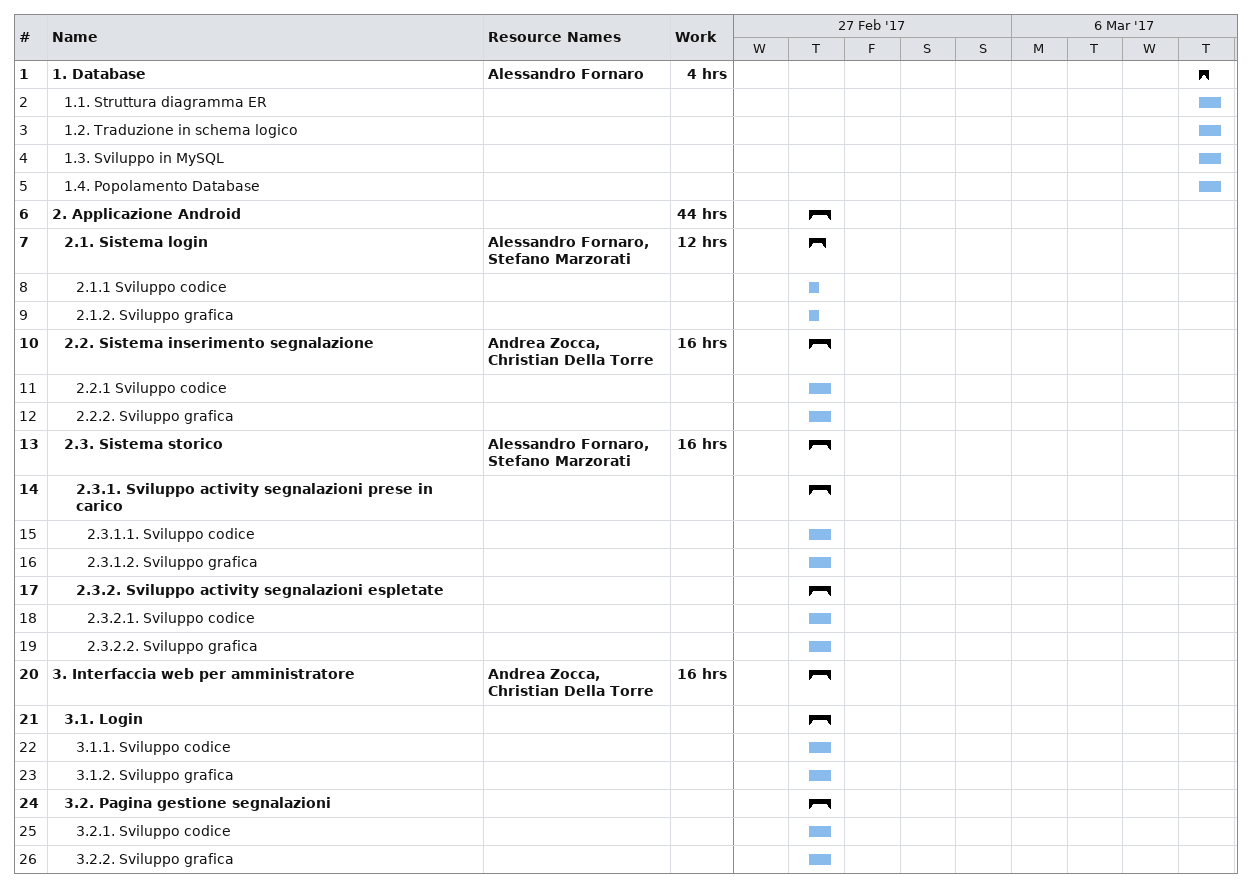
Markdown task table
| ID | Level | Task | Start | Finish | Resources | Work (h) |
|---|---|---|---|---|---|---|
| 1 | 1 | **1. Database** | 2017-03-09 | 2017-03-09 | Alessandro Fornaro | 4 |
| 2 | 2 | 1.1. Struttura diagramma ER | 2017-03-09 | 2017-03-09 |  |  |
| 3 | 2 | 1.2. Traduzione in schema logico | 2017-03-09 | 2017-03-09 |  |  |
| 4 | 2 | 1.3. Sviluppo in MySQL | 2017-03-09 | 2017-03-09 |  |  |
| 5 | 2 | 1.4. Popolamento Database | 2017-03-09 | 2017-03-09 |  |  |
| 6 | 1 | **2. Applicazione Android** | 2017-03-02 | 2017-03-02 |  | 44 |
| 7 | 2 | **2.1. Sistema login** | 2017-03-02 | 2017-03-02 | Alessandro Fornaro, Stefano Marzorati | 12 |
| 8 | 3 | 2.1.1 Sviluppo codice | 2017-03-02 | 2017-03-02 |  |  |
| 9 | 3 | 2.1.2. Sviluppo grafica | 2017-03-02 | 2017-03-02 |  |  |
| 10 | 2 | **2.2. Sistema inserimento segnalazione** | 2017-03-02 | 2017-03-02 | Andrea Zocca, Christian Della Torre | 16 |
| 11 | 3 | 2.2.1 Sviluppo codice | 2017-03-02 | 2017-03-02 |  |  |
| 12 | 3 | 2.2.2. Sviluppo grafica | 2017-03-02 | 2017-03-02 |  |  |
| 13 | 2 | **2.3. Sistema storico** | 2017-03-02 | 2017-03-02 | Alessandro Fornaro, Stefano Marzorati | 16 |
| 14 | 3 | **2.3.1. Sviluppo activity segnalazioni prese in carico** | 2017-03-02 | 2017-03-02 |  |  |
| 15 | 4 | 2.3.1.1. Sviluppo codice | 2017-03-02 | 2017-03-02 |  |  |
| 16 | 4 | 2.3.1.2. Sviluppo grafica | 2017-03-02 | 2017-03-02 |  |  |
| 17 | 3 | **2.3.2. Sviluppo activity segnalazioni espletate** | 2017-03-02 | 2017-03-02 |  |  |
| 18 | 4 | 2.3.2.1. Sviluppo codice | 2017-03-02 | 2017-03-02 |  |  |
| 19 | 4 | 2.3.2.2. Sviluppo grafica | 2017-03-02 | 2017-03-02 |  |  |
| 20 | 1 | **3. Interfaccia web per amministratore** | 2017-03-02 | 2017-03-02 | Andrea Zocca, Christian Della Torre | 16 |
| 21 | 2 | **3.1. Login** | 2017-03-02 | 2017-03-02 |  |  |
| 22 | 3 | 3.1.1. Sviluppo codice | 2017-03-02 | 2017-03-02 |  |  |
| 23 | 3 | 3.1.2. Sviluppo grafica | 2017-03-02 | 2017-03-02 |  |  |
| 24 | 2 | **3.2. Pagina gestione segnalazioni** | 2017-03-02 | 2017-03-02 |  |  |
| 25 | 3 | 3.2.1. Sviluppo codice | 2017-03-02 | 2017-03-02 |  |  |
| 26 | 3 | 3.2.2. Sviluppo grafica | 2017-03-02 | 2017-03-02 |  |  |
